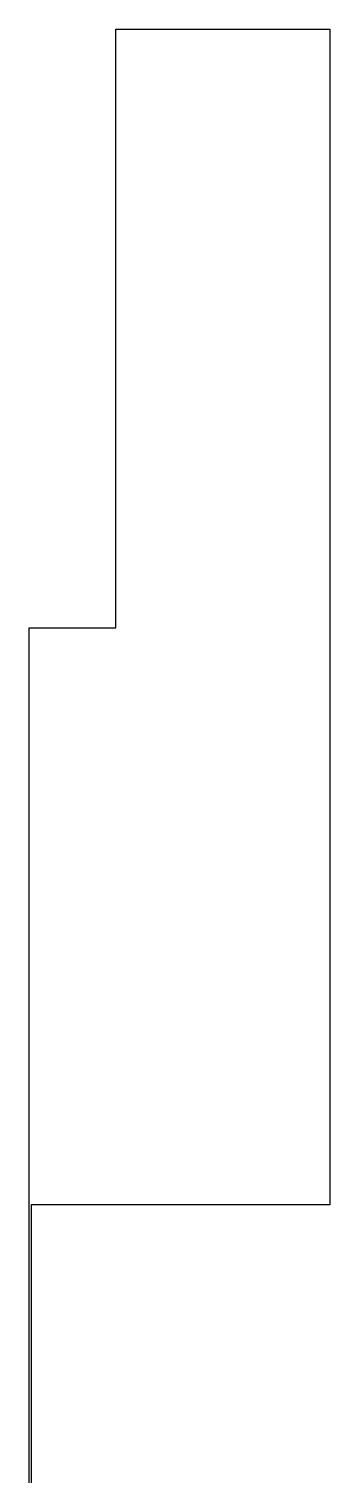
# Model space of a CAD drawing. Header units: millimetres. Extents: x -33.4 to -19.4, y -42.7 to 25.3.
import ezdxf

# ---------------------------------------------------------------- set-up
doc = ezdxf.new("R2010")
doc.units = ezdxf.units.MM
doc.layers.get('0').update_dxf_attribs({"linetype": 'CONTINUOUS'})

msp = doc.modelspace()

# ---------------------------------------------------------------- linework, layer by layer
for p, q in [((-29.374, -2.71), (-29.374, 25.29)), ((-29.374, 25.29), (-19.374, 25.29)), ((-19.374, 25.29), (-19.374, -29.71)), ((-33.434, -42.71), (-33.434, -2.71)), ((-33.434, -2.71), (-29.374, -2.71)), ((-19.374, -29.71), (-33.334, -29.71)), ((-33.334, -29.71), (-33.334, -42.71))]:
    msp.add_line(p, q)

doc.saveas('drawing.dxf')
